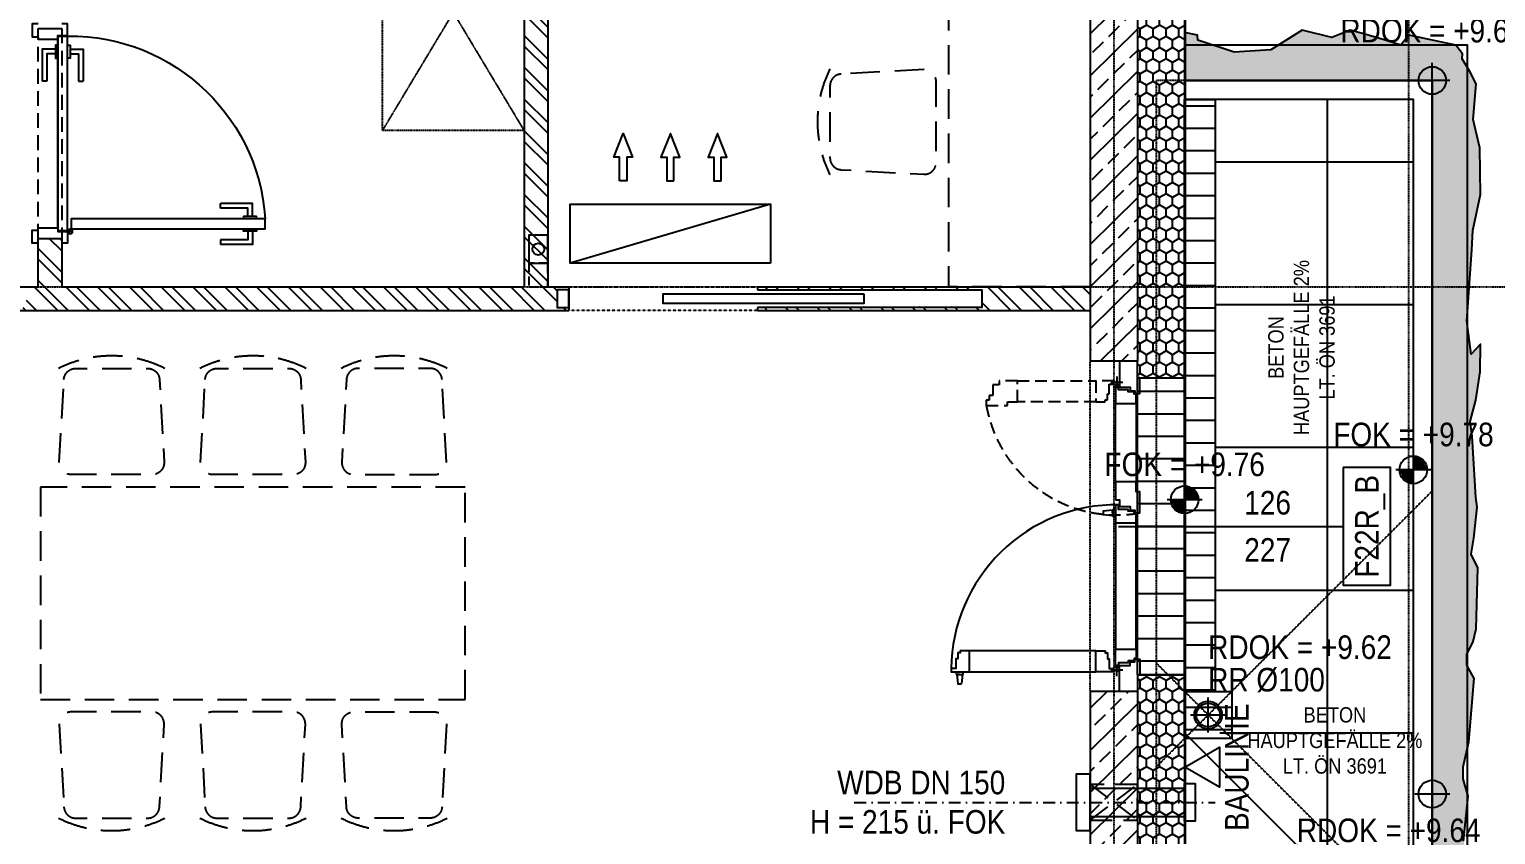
# Model space of a CAD drawing. Header units: millimetres. Extents: x -1798295 to -1733564, y -52013 to 52701.
# Drawn here: x -1743341 to -1737124, y -2149 to 1265 of the extents above; entities that cross this region are included whole.
import ezdxf
from ezdxf.enums import TextEntityAlignment as Align

# ---------------------------------------------------------------- set-up
doc = ezdxf.new("R2010")
doc.units = ezdxf.units.MM
doc.linetypes.add('HIDDEN2', pattern=[0.1875, 0.125, -0.0625])
doc.linetypes.add('STRICHPUNKT', pattern=[1, 0.5, -0.25, 0, -0.25])
for name, color, linetype in [('00_HLP---------M0', 6, 'Continuous'), ('00_HLP-G00-L03-M0', 6, 'Continuous'), ('01-BFL-G00-L03-M0', 10, 'Continuous'), ('01-HID-G00-L03-ENTWÄSSERUNG', 8, 'HIDDEN2'), ('01-SYM-G00-L03-M0', 8, 'Continuous'), ('01-TXT---------M0', 1, 'Continuous'), ('02-ANS-G00-L03-Rigol', 8, 'Continuous'), ('02-AXO-G00-L03-M0', 8, 'STRICHPUNKT'), ('02-DIM-G00-L03-ACHSEN', 8, 'Continuous'), ('02-DIM-G00-L03-BEHÖRDE', 20, 'Continuous'), ('02-FIL-G00-L03-GRÜN', 72, 'Continuous'), ('02-FIL-G00-L03-LILA', 223, 'Continuous'), ('02-FIL-G00-L03-ORANGE', 40, 'Continuous'), ('02-FIL-G00-L03-PLATTENBELAG', 253, 'Continuous'), ('02-FIL-G00-L03-STB', 8, 'Continuous'), ('02-HID---------M0', 8, 'HIDDEN2'), ('02-HID-G00-L03-M0', 8, 'HIDDEN2'), ('02-TWA---------M0', 4, 'Continuous'), ('02-TWA-G00-L03-M0', 4, 'Continuous'), ('02-WDA---------M0', 8, 'Continuous'), ('02-WDA-G00-L03-M0', 8, 'Continuous'), ('02-ZWA---------M0', 2, 'Continuous'), ('02-ZWA-G00-L03-M0', 2, 'Continuous'), ('03-SYM-G00-L03-M0', 8, 'Continuous'), ('04-HLP---------M0', 8, 'HIDDEN2'), ('04-STO---------M0', 1, 'Continuous'), ('04-SYM---------EP', 8, 'Continuous'), ('04-SYM-G00-L03-EP', 8, 'Continuous'), ('04-TXT---------EP', 8, 'Continuous'), ('04-TXT-G00-L03-M0', 8, 'Continuous'), ('04-TXT-G00-L03-POS', 8, 'Continuous'), ('05-STO--------M0', 1, 'Continuous'), ('05-SYM---------M0', 8, 'Continuous'), ('05-SYM--------M0', 8, 'Continuous'), ('05-SYM-G00-L03-M0', 8, 'Continuous'), ('05-TXT---------PP', 8, 'Continuous'), ('07-SAN---------M0', 8, 'Continuous'), ('07-SAN-G00-L03-KLIMA', 8, 'Continuous'), ('07-SAN-G00-L03-M0', 8, 'Continuous'), ('07_MOB-G00-L03-M0', 6, 'HIDDEN2'), ('09-VER-G00-L03-GRUNDSTÜCKSGRENZE', 161, 'Continuous')]:
    doc.layers.add(name, color=color, linetype=linetype)
doc.styles.add('ARIAL', font='arial.ttf', dxfattribs={"width": 0.85})
doc.dimstyles.new('pp chromy&schneider', dxfattribs={"dimscale": 0.005, "dimtxt": 25, "dimasz": 10, "dimexe": 0, "dimexo": 0, "dimgap": 5, "dimtad": 1, "dimdec": 1, "dimlfac": 100, "dimrnd": 0.1, "dimzin": 9, "dimdsep": 46, "dimtxsty": 'ARIAL', "dimblk": 'c&s kote', "dimcen": 0, "dimse1": 1, "dimse2": 1, "dimclrd": 8, "dimclrt": 8, "dimadec": 0, "dimazin": 0, "dimtfac": 0.75, "dimtdec": 1, "dimtix": 1, "dimtmove": 2, "dimatfit": 0, "dimldrblk": 'NONE', "dimfxl": 1, "dimtolj": 1, "dimlwd": -1, "dimarcsym": 0})
pattern_1 = [(44.70755, (-1820439.01, -33596.34), (-89.34302, 90.25976), []), (44.70755, (-1820349.2, -33596.8), (-89.34302, 90.25976), [63.5, -31.75])]
pattern_2 = [(90, (-1708605.964, -10861.872), (-27.4963, 47.625), [31.75, -63.5]), (210, (-1708605.964, -10861.872), (-27.49631, -47.624995), [31.75, -63.5]), (150, (-1708605.964, -10861.872), (-54.99261, 5e-06), [-63.5, 31.75])]
pattern_3 = [(135, (-1823605.96, -55861.87), (-67.35192, -67.35192), []), (135, (-1823605.96, -55816.97), (-67.35192, -67.35192), [])]

# ---------------------------------------------------------------- blocks, each defined once
blk = doc.blocks.new('FENSTER_140')
at = {"layer": '02-WDA---------M0'}
for points in [[(0.07, -0.2), (0.07, -0.4)], [(1.33, -0.2), (1.33, -0.4)]]:
    blk.add_lwpolyline(points, dxfattribs=at)
at = {"layer": '04-HLP---------M0', "linetype": 'Continuous'}
for p, q in [((0.0317, 0.5598), (0.0317, 0.5482)), ((0.0717, 0.566), (0.0335, 0.5617)), ((0.0717, 0.554), (0.0717, 0.566)), ((0.0717, 0.566), (0.0717, 0.542)), ((0.0837, 0.568), (0.0737, 0.568)), ((0.0317, 0.554), (0.0317, 0.5496)), ((0.0717, 0.542), (0.0335, 0.5462)), ((0.0717, 0.554), (0.0717, 0.542)), ((0.0837, 0.54), (0.0737, 0.54)), ((0.7447, -0.095), (0.749, -0.0568)), ((0.7625, -0.055), (0.751, -0.055)), ((0.7567, -0.055), (0.7523, -0.055)), ((0.7687, -0.095), (0.7645, -0.0568)), ((0.7427, -0.107), (0.7427, -0.097)), ((0.7687, -0.095), (0.7447, -0.095)), ((0.7567, -0.095), (0.7447, -0.095)), ((0.7567, -0.095), (0.7687, -0.095)), ((0.7707, -0.107), (0.7707, -0.097))]:
    blk.add_line(p, q, dxfattribs=at)
for points in [[(0.0968, 0.5891), (0.0837, 0.5891), (0.0837, 0.5121), (0.172, 0.5121), (0.172, 0.5511), (0.1633, 0.5511), (0.1633, 0.5611), (0.1377, 0.5611), (0.1377, 0.5691), (0.0968, 0.5691)], [(0.0968, -0.1007), (0.0837, -0.1007), (0.0837, -0.0237), (0.172, -0.0237), (0.172, -0.0628), (0.1633, -0.0628), (0.1633, -0.0727), (0.1377, -0.0727), (0.1377, -0.0807), (0.0968, -0.0807)]]:
    blk.add_lwpolyline(points, close=True, dxfattribs=at)
for points in [[(0.0837, 0.5121), (0.0837, -0.0237)], [(0.172, -0.0237), (0.172, 0.5121)]]:
    blk.add_lwpolyline(points, dxfattribs=at)
at = {"layer": '04-HLP---------M0', "linetype": 'HIDDEN2', "ltscale": 0.4}
for points in [[(1.3163, 0.3855), (1.2993, 0.3855), (1.2993, 0.4135), (1.2543, 0.4135), (1.2543, 0.4285), (1.2343, 0.4285), (1.2343, 0.4404), (1.2128, 0.4404), (1.2128, 0.3506), (1.228, 0.3506), (1.228, 0.3085), (1.3163, 0.3085)], [(1.3032, -0.1007), (1.3163, -0.1007), (1.3163, -0.0237), (1.228, -0.0237), (1.228, -0.0628), (1.2367, -0.0628), (1.2367, -0.0727), (1.2623, -0.0727), (1.2623, -0.0807), (1.3032, -0.0807)]]:
    blk.add_lwpolyline(points, close=True, dxfattribs=at)
for points in [[(1.228, -0.0237), (1.228, 0.3085)], [(1.3163, 0.3085), (1.3163, -0.0237)]]:
    blk.add_lwpolyline(points, dxfattribs=at)
at = {"layer": '04-HLP---------M0'}
for points in [[(0.0647, -0.113), (0.1147, -0.113)], [(0.0897, -0.138), (0.0897, -0.088)], [(1.3353, -0.113), (1.2853, -0.113)], [(1.3103, -0.138), (1.3103, -0.088)]]:
    blk.add_lwpolyline(points, dxfattribs=at)
for centre in [(0.0897, -0.113), (1.3103, -0.113)]:
    blk.add_circle(centre, 0.00474, dxfattribs=at)
at = {"layer": '04-HLP---------M0', "linetype": 'Continuous'}
for centre, radius, start, end in [((0.0337, 0.5598), 0.002, 96.34019, 180), ((0.0737, 0.566), 0.002, 90, 180), ((0.0897, -0.113), 0.7021, 359.42303, 89.42359), ((0.0337, 0.5482), 0.002, 180, 263.65981), ((0.0737, 0.542), 0.002, 180, 270), ((0.751, -0.057), 0.002, 90, 173.65981), ((0.7625, -0.057), 0.002, 6.34019, 90), ((0.7447, -0.097), 0.002, 90, 180), ((0.7687, -0.097), 0.002, 0, 90)]:
    blk.add_arc(centre, radius, start, end, dxfattribs=at)
at = {"layer": '04-HLP---------M0', "linetype": 'HIDDEN2', "ltscale": 0.4}
blk.add_arc((1.3103, -0.113), 0.5619, 99.99388, 189.99388, dxfattribs=at)
at = {"layer": '04-STO---------M0'}
for points in [[(0, -0.124), (0.11, -0.124), (0.11, -0.169), (0.125, -0.169), (0.125, -0.189), (0.1369, -0.189), (0.1369, -0.2105), (0.07, -0.2105), (0.07, -0.2), (0, -0.2)], [(0.102, -0.1201), (0.102, -0.107), (0.179, -0.107), (0.179, -0.1953), (0.14, -0.1953), (0.14, -0.1865), (0.13, -0.1865), (0.13, -0.161), (0.122, -0.161), (0.122, -0.1201)], [(0.7918, -0.1201), (0.7918, -0.107), (0.7148, -0.107), (0.7148, -0.1953), (0.7538, -0.1953), (0.7538, -0.1865), (0.7638, -0.1865), (0.7638, -0.161), (0.7718, -0.161), (0.7718, -0.1201)], [(0.8118, -0.107), (0.8118, -0.124), (0.7838, -0.124), (0.7838, -0.169), (0.7688, -0.169), (0.7688, -0.189), (0.7569, -0.189), (0.7569, -0.2105), (0.8467, -0.2105), (0.8467, -0.1953), (0.8888, -0.1953), (0.8888, -0.107)], [(1.298, -0.1201), (1.298, -0.107), (1.221, -0.107), (1.221, -0.1953), (1.26, -0.1953), (1.26, -0.1865), (1.27, -0.1865), (1.27, -0.161), (1.278, -0.161), (1.278, -0.1201)], [(1.4, -0.124), (1.29, -0.124), (1.29, -0.169), (1.275, -0.169), (1.275, -0.189), (1.2631, -0.189), (1.2631, -0.2105), (1.33, -0.2105), (1.33, -0.2), (1.4, -0.2)]]:
    blk.add_lwpolyline(points, close=True, dxfattribs=at)
at = {"layer": '04-SYM---------EP'}
for points in [[(0.7148, -0.107), (0.179, -0.107)], [(0.8888, -0.107), (1.221, -0.107)], [(0.179, -0.1953), (0.7148, -0.1953)], [(1.221, -0.1953), (0.8888, -0.1953)]]:
    blk.add_lwpolyline(points, dxfattribs=at)
blk = doc.blocks.new('04-TXT')
blk.add_line((0, 0), (0.9529, 0))
at = {"layer": '04-TXT---------EP', "color": 8, "style": 'ARIAL', "width": 0.85}
blk.add_attdef('WIDTH', text='', height=0.1, dxfattribs=at).set_placement((0.6322, 0.05), align=Align.CENTER)
blk.add_attdef('HEIGHT', text='', height=0.1, dxfattribs=at).set_placement((0.6322, -0.05), align=Align.TOP_CENTER)
blk = doc.blocks.new('01-HK3')
blk.add_lwpolyline([(0, 0), (0.0423, 0.0732), (-0.0423, 0.0732)], close=True)
at = {"color": 0, "style": 'ARIAL', "width": 0.85}
blk.add_attdef('HEIGHT', text='', height=0.05, dxfattribs=at).set_placement((0, 0.35), align=Align.TOP_CENTER)
blk = doc.blocks.new('c&s kote')
at = {"color": 8}
for p, q in [((0, -2), (0, 2)), ((0, 2), (0, -2)), ((-2, 0), (2, 0)), ((2, 0), (-2, 0))]:
    blk.add_line(p, q, dxfattribs=at)
blk.add_circle((0, 0), 0.5, dxfattribs=at)
blk = doc.blocks.new('*D277')
at = {"layer": '02-DIM-G00-L03-ACHSEN', "color": 8, "transparency": 16777216}
blk.add_arc((-1737493.3, 3998.1), 378.3, 0.00757, 89.99243, dxfattribs=at)
at = {"layer": 'Defpoints', "color": 0, "transparency": 16777216}
for p in [(-1737493.3, 6461.8), (-1737165.8, 4187.3), (-1768782.6, 3998.1), (-1735093.3, 3998.1), (-1737493.3, -28465.6)]:
    blk.add_point(p, dxfattribs=at)
at = {"layer": '02-DIM-G00-L03-ACHSEN', "color": 8, "transparency": 16777216, "xscale": 0.05, "yscale": 0.05, "zscale": 0.05}
for p, rotation in [((-1737493.3, 4376.4), 179.9962138351538), ((-1737115.1, 3998.1), 270.0037875515814)]:
    blk.add_blockref('c&s kote', p, dxfattribs=dict(at, rotation=rotation))
at = {"layer": '02-DIM-G00-L03-ACHSEN', "color": 8, "transparency": 16777216, "insert": (-1737225.8, 4265.7), "char_height": 0.125, "attachment_point": 5, "rotation": 315, "style": 'ARIAL'}
blk.add_mtext('\\A1;90.00°', dxfattribs=at)
blk = doc.blocks.new('_None')
blk = doc.blocks.new('*D278')
at = {"layer": '02-DIM-G00-L03-ACHSEN', "color": 8, "transparency": 16777216}
blk.add_arc((-1765663.3, -25395.2), 946.5, 179.31551, 269.99697, dxfattribs=at)
at = {"layer": 'Defpoints', "color": 0, "transparency": 16777216}
for p in [(-1765663.3, 6461.8), (-1768706, -25358.7), (-1735093.3, -25762.1), (-1766486.8, -25861.9), (-1765663.3, -28465.6)]:
    blk.add_point(p, dxfattribs=at)
at = {"layer": '02-DIM-G00-L03-ACHSEN', "color": 8, "transparency": 16777216, "xscale": 0.05, "yscale": 0.05, "zscale": 0.05}
for p, rotation in [((-1766609.8, -25383.9), 89.31399766154718), ((-1765663.3, -26341.7), 359.998487369845)]:
    blk.add_blockref('c&s kote', p, dxfattribs=dict(at, rotation=rotation))
at = {"layer": '02-DIM-G00-L03-ACHSEN', "color": 8, "transparency": 16777216, "insert": (-1766336.6, -26060.4), "char_height": 0.125, "attachment_point": 5, "rotation": 314.65624, "style": 'ARIAL'}
blk.add_mtext('\\A1;90.69°', dxfattribs=at)
blk = doc.blocks.new('*D279')
at = {"layer": '02-DIM-G00-L03-ACHSEN', "color": 8, "transparency": 16777216}
blk.add_arc((-1737493.3, -25733.3), 916.3, 270.00313, 359.30936, dxfattribs=at)
at = {"layer": 'Defpoints', "color": 0, "transparency": 16777216}
for p in [(-1737493.3, 6461.8), (-1768706, -25358.7), (-1735093.3, -25762.1), (-1737038.4, -26528.6), (-1737493.3, -28465.6)]:
    blk.add_point(p, dxfattribs=at)
at = {"layer": '02-DIM-G00-L03-ACHSEN', "color": 8, "transparency": 16777216, "xscale": 0.05, "yscale": 0.05, "zscale": 0.05}
for p, rotation in [((-1736577.1, -25744.2), 89.31092105198894), ((-1737493.3, -26649.5), 180.0015639796901)]:
    blk.add_blockref('c&s kote', p, dxfattribs=dict(at, rotation=rotation))
at = {"layer": '02-DIM-G00-L03-ACHSEN', "color": 8, "transparency": 16777216, "insert": (-1736849.4, -26385), "char_height": 0.125, "attachment_point": 5, "rotation": 44.65624, "style": 'ARIAL'}
blk.add_mtext('\\A1;89.31°', dxfattribs=at)
blk = doc.blocks.new('türachse&qualität')
at = {"layer": '05-SYM---------M0'}
blk.add_line((-0.4, 0), (-0.4, 0), dxfattribs=at)
at = {"layer": '05-TXT---------PP'}
blk.add_lwpolyline([(-0.5, -0.25), (-0.5, 0.25), (-0.7, 0.25), (-0.7, -0.25)], close=True, dxfattribs=at)
at = {"layer": '05-TXT---------PP', "color": 8, "style": 'ARIAL', "text_generation_flag": 6, "width": 0.85}
blk.add_attdef('POS.NR.', text='', height=0.1, rotation=270, dxfattribs=at).set_placement((-0.6529, -0.0112), align=Align.TOP_CENTER)
blk = doc.blocks.new('01-HK2')
for p, q in [((0, -0.098), (0, 0.098)), ((0.098, 0), (-0.098, 0))]:
    blk.add_line(p, q)
blk.add_circle((0, 0), 0.0773)
at = {"layer": '01-TXT---------M0', "color": 8, "style": 'ARIAL', "width": 0.85}
blk.add_attdef('HEIGHT', text='', height=0.1, rotation=360, dxfattribs=at).set_placement((0, 0.132), align=Align.BOTTOM_CENTER)
blk = doc.blocks.new('01-HK1')
for p, q in [((-0.0005, -0.0742), (-0.0005, 0.0742)), ((0.0737, 0), (-0.0747, 0))]:
    blk.add_line(p, q)
blk.add_circle((-0.0005, 0), 0.0586)
for points in [[(-0.0005, 0.0586), (0.0409, 0.0414), (-0.0005, 0)], [(-0.0005, 0), (0.0581, 0), (0.0409, 0.0414)], [(-0.0591, 0), (-0.0419, -0.0414), (-0.0005, 0)], [(-0.0419, -0.0414), (-0.0005, -0.0586), (-0.0005, 0)]]:
    blk.add_solid(points)
at = {"layer": '01-TXT---------M0', "color": 8, "style": 'ARIAL', "width": 0.85}
blk.add_attdef('HEIGHT', text='', height=0.1, dxfattribs=at).set_placement((0, 0.2), align=Align.TOP_CENTER)
blk = doc.blocks.new('03-rar')
blk.add_circle((0, 0), 0.05)
at = {"layer": '01-TXT---------M0', "color": 8, "style": 'ARIAL', "width": 0.85}
blk.add_attdef('RR', text='', height=0.1, dxfattribs=at).set_placement((0, 0.1), align=Align.CENTER)
blk = doc.blocks.new('möbel_schreibtisch')
at = {"flags": 128}
blk.add_lwpolyline([(0, -0.1), (-0.6, -0.1), (-0.6, 1.3), (0, 1.3)], close=True, dxfattribs=at)
blk.add_lwpolyline([(-1.056, 0.8021, 0.39805), (-1.1032, 0.7521), (-1.1032, 0.4467, 0.39805), (-1.056, 0.3968), (-0.706, 0.3774, 0.430564), (-0.6532, 0.4273), (-0.6532, 0.7716, 0.430564), (-0.706, 0.8215)], format="xyb", close=True, dxfattribs=at)
blk.add_arc((-0.6532, 0.5994), 0.5031, 153.43495, 206.56505)
blk = doc.blocks.new('möbel_tisch_gross')
blk.add_lwpolyline([(-0.45, 0.9), (-0.45, -0.9), (0.45, -0.9), (0.45, 0.9)], close=True)
at = {"flags": 128}
for points in [[(-0.906, 0.8009, 0.39805), (-0.9532, 0.751), (-0.9532, 0.4456, 0.39805), (-0.906, 0.3957), (-0.556, 0.3762, 0.430564), (-0.5032, 0.4262), (-0.5032, 0.7704, 0.430564), (-0.556, 0.8204)], [(0.906, 0.8009, -0.39805), (0.9532, 0.751), (0.9532, 0.4456, -0.39805), (0.906, 0.3957), (0.556, 0.3762, -0.430564), (0.5032, 0.4262), (0.5032, 0.7704, -0.430564), (0.556, 0.8204)], [(-0.906, 0.2021, 0.39805), (-0.9532, 0.1521), (-0.9532, -0.1533, 0.39805), (-0.906, -0.2032), (-0.556, -0.2226, 0.430564), (-0.5032, -0.1727), (-0.5032, 0.1716, 0.430564), (-0.556, 0.2215)], [(0.906, 0.2021, -0.39805), (0.9532, 0.1521), (0.9532, -0.1533, -0.39805), (0.906, -0.2032), (0.556, -0.2226, -0.430564), (0.5032, -0.1727), (0.5032, 0.1716, -0.430564), (0.556, 0.2215)], [(-0.906, -0.8021, -0.39805), (-0.9532, -0.7521), (-0.9532, -0.4467, -0.39805), (-0.906, -0.3968), (-0.556, -0.3774, -0.430564), (-0.5032, -0.4273), (-0.5032, -0.7716, -0.430564), (-0.556, -0.8215)], [(0.906, -0.8021, 0.39805), (0.9532, -0.7521), (0.9532, -0.4467, 0.39805), (0.906, -0.3968), (0.556, -0.3774, 0.430564), (0.5032, -0.4273), (0.5032, -0.7716, 0.430564), (0.556, -0.8215)]]:
    blk.add_lwpolyline(points, format="xyb", close=True, dxfattribs=at)
for centre, start, end in [((-0.5032, 0.5983), 153.43495, 206.56505), ((0.5032, 0.5983), 333.43495, 26.56505), ((-0.5032, -0.0006), 153.43495, 206.56505), ((0.5032, -0.0006), 333.43495, 26.56505), ((-0.5032, -0.5994), 153.43495, 206.56505), ((0.5032, -0.5994), 333.43495, 26.56505)]:
    blk.add_arc(centre, 0.5031, start, end)
blk = doc.blocks.new('SCHIEBETÜR-80')
at = {"layer": '02-ZWA---------M0'}
for points in [[(-0.4, 0.0375), (-1.35, 0.0375), (-1.35, -0.0375), (-0.4, -0.0375)], [(-0.4, 0.05), (-0.4, 0.0375)], [(0.4, 0.05), (0.4, -0.05)], [(-0.4, -0.0375), (-0.4, -0.05)]]:
    blk.add_lwpolyline(points, dxfattribs=at)
blk.add_lwpolyline([(0.4, 0.0375), (0.45, 0.0375), (0.45, -0.0375), (0.4, -0.0375)], close=True, dxfattribs=at)
at = {"layer": '05-SYM---------M0'}
blk.add_lwpolyline([(-0.85, 0.021), (-0.85, -0.021), (0, -0.021), (0, 0.021)], close=True, dxfattribs=at)
blk = doc.blocks.new('TÜR-80_10er-WAND')
at = {"layer": '00_HLP---------M0'}
for points in [[(-0.3575, 0.027), (-0.3575, 0.083), (-0.2225, 0.083)], [(-0.3375, 0.027), (-0.3375, 0.063), (-0.2225, 0.063)], [(-0.2225, 0.063), (-0.2225, 0.083)], [(0.4, 0.017), (-0.4, 0.017)], [(-0.375, 0.017), (-0.375, 0.027), (-0.32, 0.027), (-0.32, 0.017)], [(-0.375, -0.025), (-0.375, -0.035), (-0.32, -0.035), (-0.32, -0.025)], [(-0.3575, -0.035), (-0.3575, -0.091), (-0.2225, -0.091)], [(-0.3375, -0.035), (-0.3375, -0.071), (-0.2225, -0.071)], [(-0.2225, -0.071), (-0.2225, -0.091)]]:
    blk.add_lwpolyline(points, dxfattribs=at)
blk.add_lwpolyline([(0.4115, -0.025), (-0.4115, -0.025), (-0.4115, -0.025), (-0.4115, 0.017), (0.4115, 0.017)], close=True, dxfattribs=at)
at = {"layer": '02-HID---------M0', "ltscale": 0.5}
for points in [[(0.445, 0.1), (-0.445, 0.1)], [(-0.445, 0), (0.445, 0)]]:
    blk.add_lwpolyline(points, dxfattribs=at)
at = {"layer": '02-ZWA---------M0'}
for points in [[(-0.445, 0.1), (-0.445, 0)], [(0.445, 0.1), (0.445, 0)]]:
    blk.add_lwpolyline(points, dxfattribs=at)
at = {"layer": '05-STO--------M0'}
for points in [[(-0.465, 0.1), (-0.465, 0.125), (-0.41, 0.125), (-0.41, 0.1), (-0.4, 0.1), (-0.4, 0.017), (-0.415, 0.017), (-0.415, -0.025), (-0.465, -0.025), (-0.465, 0)], [(0.465, 0.1), (0.465, 0.125), (0.41, 0.125), (0.41, 0.1), (0.4, 0.1), (0.4, 0.017), (0.415, 0.017), (0.415, -0.025), (0.465, -0.025), (0.465, 0)]]:
    blk.add_lwpolyline(points, dxfattribs=at)
at = {"layer": '05-SYM---------M0'}
for points in [[(0.352, -0.8085), (0.296, -0.8085), (0.296, -0.6735)], [(0.316, -0.6735), (0.296, -0.6735)], [(0.352, -0.7885), (0.316, -0.7885), (0.316, -0.6735)], [(0.414, -0.8085), (0.47, -0.8085), (0.47, -0.6735)], [(0.414, -0.7885), (0.45, -0.7885), (0.45, -0.6735)], [(0.45, -0.6735), (0.47, -0.6735)], [(0.362, -0.826), (0.352, -0.826), (0.352, -0.771), (0.362, -0.771)], [(0.404, -0.826), (0.414, -0.826), (0.414, -0.771), (0.404, -0.771)]]:
    blk.add_lwpolyline(points, dxfattribs=at)
at = {"layer": '05-SYM--------M0'}
blk.add_lwpolyline([(0.404, -0.0395), (0.404, -0.8625), (0.404, -0.8625), (0.362, -0.8625), (0.362, -0.0395)], close=True, dxfattribs=at)
for points in [[(0.41, -0.036), (0.42, -0.036)], [(0.415, -0.031), (0.415, -0.041)]]:
    blk.add_lwpolyline(points, dxfattribs=at)
blk.add_circle((0.415, -0.036), 0.01, dxfattribs=at)
blk.add_arc((0.415, -0.036), 0.8282, 176.33088, 266.33088, dxfattribs=at)
blk = doc.blocks.new('WANDLÜFER')
at = {"layer": '02-TWA---------M0', "linetype": 'HIDDEN2', "ltscale": 0.75}
for points in [[(0.075, 0), (0.075, -0.2), (-0.075, -0.2), (-0.075, 0), (0.075, 0)], [(-0.075, 0), (0.075, -0.2)], [(0.075, 0), (-0.075, -0.2)]]:
    blk.add_lwpolyline(points, dxfattribs=at)
at = {"layer": '07-SAN---------M0', "linetype": 'STRICHPUNKT', "ltscale": 0.1}
blk.add_lwpolyline([(0, 1), (0, -0.53)], dxfattribs=at)
at = {"layer": '07-SAN---------M0'}
for points in [[(0, 0), (-0.12, 0), (-0.12, 0.06), (0.12, 0.06), (0.12, 0)], [(0.08, -0.4), (-0.08, -0.4), (-0.08, -0.445), (0.08, -0.445)]]:
    blk.add_lwpolyline(points, close=True, dxfattribs=at)
for points in [[(-0.06, 0), (-0.06, -0.4)], [(0.06, 0), (0.06, -0.4)]]:
    blk.add_lwpolyline(points, dxfattribs=at)
blk = doc.blocks.new('KLIMAGERÄT')
for points in [[(-0.425, 0), (0.425, 0), (0.425, -0.25), (-0.425, -0.25), (-0.425, 0)], [(-0.215, -0.35), (-0.215, -0.45), (-0.24, -0.45), (-0.2, -0.55), (-0.2, -0.55), (-0.16, -0.45), (-0.185, -0.45), (-0.185, -0.35), (-0.215, -0.35)], [(-0.015, -0.35), (-0.015, -0.45), (-0.04, -0.45), (0, -0.55), (0, -0.55), (0.04, -0.45), (0.015, -0.45), (0.015, -0.35), (-0.015, -0.35)], [(0.215, -0.35), (0.215, -0.45), (0.24, -0.45), (0.2, -0.55), (0.2, -0.55), (0.16, -0.45), (0.185, -0.45), (0.185, -0.35), (0.215, -0.35)]]:
    blk.add_lwpolyline(points, close=True)
blk.add_lwpolyline([(-0.425, -0.25), (0.425, 0)])
blk = doc.blocks.new('07_Klimasifon')
at = {"layer": '00_HLP---------M0', "linetype": 'HIDDEN2', "ltscale": 0.3}
blk.add_lwpolyline([(0, -0.1), (0.08, -0.1), (0.08, 0), (0, 0)], close=True, dxfattribs=at)
at = {"layer": '07-SAN---------M0'}
blk.add_lwpolyline([(0, -0.22), (0.08, -0.22), (0.08, -0.1), (0, -0.1)], close=True, dxfattribs=at)
blk.add_circle((0.04, -0.16), 0.025, dxfattribs=at)

msp = doc.modelspace()

# ---------------------------------------------------------------- hatches: boundary and pattern name
at = {"layer": '02-ANS-G00-L03-Rigol', "true_color": 0x636466}
h = msp.add_hatch(dxfattribs=at)
h.set_pattern_fill('ANSI31', color=251, scale=30, angle=422.04654197, style=0)
h.set_pattern_definition([(7e-07, (-1821805.96, 34088.13), (1e-06, -95.25), [])])
h.paths.add_polyline_path([(-1738443.3325, 968.1275), (-1738313.3325, 968.1275), (-1738313.3325, -1541.8721), (-1738443.3382, -1541.8721)])
h = msp.add_hatch(dxfattribs=at)
h.set_pattern_fill('ANSI31', color=251, scale=30, angle=422.33899264, style=0)
h.set_pattern_definition([(180, (-1668551.8, 28305.75), (1e-06, -95.25), [])])
h.paths.add_polyline_path([(-1738443.3325, -1471.8721), (-1738643.3325, -1471.8721), (-1738643.3325, -211.8721), (-1738443.3325, -211.8721)])
h = msp.add_hatch(dxfattribs=at)
h.set_pattern_fill('ANSI31', color=251, scale=30, angle=422.07338008, style=0)
h.set_pattern_definition([(0.02684, (-1821794.04, -52701.4), (-0.04462, 95.24999), [])])
h.paths.add_polyline_path([(-1738443.3382, -1541.8721), (-1738443.3382, -1741.8721), (-1738243.3382, -1741.8721), (-1738243.3382, -1541.8721)])
at = {"layer": '02-FIL-G00-L03-GRÜN', "true_color": 0x636466}
h = msp.add_hatch(dxfattribs=at)
h.set_pattern_fill('AR-CONC', color=251, angle=107.04654197, style=0)
h.set_pattern_definition([(310, (-1708605.96, 34288.13), (182.18467, 15.9391), [19.05, -209.55]), (5, (-1708605.96, 34288.13), (-35.2428, -191.05664), [15.24, -167.64]), (259.549, (-1708590.78, 34289.46), (146.9425, -175.1167), [16.19, -178.09]), (313.8158, (-1708605.96, 34237.33), (271.079, 42.0423), [28.575, -314.325]), (263.3644, (-1708583.37, 34240.83), (237.4042, -247.4256), [24.285, -267.135]), (8.816, (-1708605.96, 34237.33), (237.4046, -247.4251), [22.86, -251.46]), (339, (-1708580.56, 34250.03), (151.6149, 102.2655), [19.05, -209.55]), (34, (-1708580.56, 34250.03), (61.802, -184.188), [15.24, -167.64]), (288.5486, (-1708567.93, 34258.55), (213.4165, -81.92286), [16.19, -178.09]), (322.5, (-1708605.964, 34288.13), (3.0886, -84.55504), [0, -165.608, 0, -170.18, 0, -168.275]), (352.5, (-1708605.96, 34288.13), (66.81966, -100.18057), [0, -97.028, 0, -161.798, 0, -64.135]), (32.5, (-1708662.606, 34288.13), (135.590595, 5.72875), [0, -63.5, 0, -198.12, 0, -262.89]), (42.5, (-1708688.01, 34288.13), (148.12918, -25.4265), [0, -82.55, 0, -131.572, 0, -186.69])])
h.paths.add_polyline_path([(-1737393.3324, -4921.8721), (-1737335.0696, -4921.8721), (-1737191.4508, -4838.98), (-1737236.5417, -4776.7515), (-1737240.8368, -4735.981), (-1737221.5114, -4678.044), (-1737215.0696, -4622.2525), (-1737255.8671, -4575.0446), (-1737247.2778, -4540.7114), (-1737206.4811, -4502.087), (-1737204.3336, -4433.4209), (-1737223.659, -4386.2127), (-1737223.659, -4182.3601), (-1737225.8057, -4124.4232), (-1737212.9229, -4019.278), (-1737223.659, -3946.3204), (-1737253.7196, -3907.6956), (-1737258.0147, -3866.9251), (-1737236.5417, -3800.4048), (-1737219.3647, -3712.4264), (-1737163.537, -3579.3857), (-1737245.1387, -3434.8615), (-1737221.5199, -3374.7784), (-1737240.8445, -3269.6337), (-1737234.4027, -3198.8218), (-1737223.6666, -3145.1763), (-1737169.9864, -3031.4478), (-1737247.2863, -2924.157), (-1737245.1387, -2885.5325), (-1737260.1665, -2873.4707), (-1737258.0189, -2787.6378), (-1737210.7805, -2701.8053), (-1737202.192, -2654.5974), (-1737217.2223, -2573.0564), (-1737232.2526, -2517.2652), (-1737232.2526, -2489.3696), (-1737232.2526, -2465.7655), (-1737238.6944, -2418.5574), (-1737262.314, -2343.454), (-1737249.4304, -2294.1001), (-1737247.2829, -2246.8922), (-1737260.1665, -2176.0804), (-1737240.8419, -1985.1024), (-1737262.314, -1912.1447), (-1737262.314, -1860.645), (-1737238.6944, -1755.5002), (-1737215.0731, -1486.3131), (-1737247.282, -1430.5219), (-1737247.282, -1385.4598), (-1737219.3682, -1329.6683), (-1737206.4846, -1276.0229), (-1737200.0649, -1017.9604), (-1737227.9787, -960.0234), (-1737217.2427, -891.3573), (-1737202.2124, -760.4623), (-1737208.6542, -717.546), (-1737223.7066, -459.5217), (-1737232.2951, -397.2929), (-1737208.6754, -307.1688), (-1737190.817, -187.003), (-1737189.3509, -68.983), (-1737228.0008, -111.8993), (-1737247.3254, 27.5787), (-1737225.8881, 330.7081), (-1737221.593, 412.2492), (-1737189.3849, 564.6021), (-1737191.5324, 762.0171), (-1737219.4463, 882.1829), (-1737206.8243, 1034.0179), (-1737233.5336, 1086.8494), (-1737266.3684, 1139.6964), (-1737265.4785, 1161.0429), (-1737293.7592, 1197.6983), (-1737491.8984, 1240.3687), (-1737526.2541, 1197.4521), (-1737597.1122, 1221.0561), (-1737678.7071, 1244.6602), (-1737740.9767, 1261.8267), (-1737818.2765, 1229.6395), (-1737944.9623, 1261.8267), (-1738078.0899, 1178.5414), (-1738232.6896, 1167.8125), (-1738387.2901, 1218.9104), (-1738389.0678, 1240.3687), (-1738443.3368, 1251.0975), (-1738443.3368, 1048.1275), (-1737393.3325, 1048.1275)])
at = {"layer": '02-FIL-G00-L03-LILA', "true_color": 0x636466}
h = msp.add_hatch(dxfattribs=at)
h.set_pattern_fill('HONEY', color=251, scale=10, angle=107.04654197, style=0)
h.set_pattern_definition(pattern_2)
h.paths.add_polyline_path([(-1738643.3325, 1698.1279), (-1738643.3325, 1628.1279), (-1738643.3325, -141.8721), (-1738643.3325, -211.8721), (-1738443.3383, -211.8721), (-1738443.3384, 1698.1279)])
h = msp.add_hatch(dxfattribs=at)
h.set_pattern_fill('HONEY', color=251, scale=10, angle=107.04654197, style=0)
h.set_pattern_definition(pattern_2)
h.paths.add_polyline_path([(-1738643.3325, -1471.8721), (-1738643.3325, -1541.8721), (-1738643.3325, -2681.8721), (-1740443.3325, -2681.8721), (-1740443.3324, -2811.8721), (-1740443.3324, -2881.8721), (-1740243.3324, -2881.8721), (-1740113.3324, -2881.8721), (-1738443.3324, -2881.8721), (-1738443.3325, -1471.8721)])
at = {"layer": '02-FIL-G00-L03-ORANGE', "true_color": 0x636466}
h = msp.add_hatch(dxfattribs=at)
h.set_pattern_fill('ANSI32', color=251, scale=10, angle=197.04654197, style=0)
h.set_pattern_definition(pattern_3)
h.paths.add_polyline_path([(-1741143.3325, 3898.1279), (-1741243.3325, 3898.1279), (-1741243.3325, 173.1279), (-1743203.3325, 173.1279), (-1743203.3325, 378.1279), (-1743303.3325, 378.1279), (-1743303.3325, 173.1279), (-1743403.3325, 173.1279), (-1743403.3325, 160.6279), (-1743353.3325, 160.6279), (-1743353.3325, 85.6279), (-1743403.3325, 85.6279), (-1743403.3325, 73.1279), (-1741053.3325, 73.1279), (-1741053.3325, 85.6279), (-1741103.3325, 85.6279), (-1741103.3325, 160.6279), (-1741053.3325, 160.6279), (-1741053.3325, 173.1279), (-1741143.3325, 173.1279)])
h = msp.add_hatch(dxfattribs=at)
h.set_pattern_fill('ANSI32', color=251, scale=10, angle=197.04654197, style=0)
h.set_pattern_definition(pattern_3)
h.paths.add_polyline_path([(-1738843.3325, 73.1279), (-1738843.3325, 173.1279), (-1740193.3325, 173.1279), (-1740253.3325, 173.1279), (-1740253.3325, 160.6279), (-1739303.3325, 160.6279), (-1739303.3325, 85.6279), (-1740253.3325, 85.6279), (-1740253.3325, 73.1279), (-1740193.3325, 73.1279)])
at = {"layer": '02-FIL-G00-L03-STB', "true_color": 0x636466}
h = msp.add_hatch(dxfattribs=at)
h.set_pattern_fill('ANSI33', color=251, scale=20, angle=107.04654197, style=0)
h.set_pattern_definition(pattern_1)
h.paths.add_polyline_path([(-1738643.3325, 1628.1279), (-1738723.3325, 1628.1279), (-1738843.3325, 1628.1279), (-1738843.3325, -141.8721), (-1738643.3325, -141.8721)])
h = msp.add_hatch(dxfattribs=at)
h.set_pattern_fill('ANSI33', color=251, scale=20, angle=107.04654197, style=0)
h.set_pattern_definition(pattern_1)
h.paths.add_polyline_path([(-1738643.3325, -1541.8721), (-1738723.3325, -1541.8721), (-1738843.3325, -1541.8721), (-1738843.3325, -2481.8721), (-1740643.3325, -2481.8721), (-1740643.3324, -2821.8721), (-1740443.3324, -2821.8721), (-1740443.3325, -2681.8721), (-1738643.3325, -2681.8721)])

# ---------------------------------------------------------------- linework, layer by layer
at = {"layer": '00_HLP-G00-L03-M0', "color": 251, "true_color": 0x636466}
msp.add_lwpolyline([(-1737260.1665, -2176.0804), (-1737240.8419, -1985.1024), (-1737262.314, -1912.1447), (-1737262.314, -1860.645), (-1737238.6944, -1755.5002), (-1737215.0731, -1486.3131), (-1737247.282, -1430.5219), (-1737247.282, -1385.4598), (-1737219.3682, -1329.6683), (-1737206.4846, -1276.0229), (-1737200.0649, -1017.9604), (-1737227.9787, -960.0234), (-1737217.2427, -891.3573), (-1737202.2124, -760.4623), (-1737208.6542, -717.546), (-1737223.7066, -459.5217), (-1737232.2951, -397.2929), (-1737208.6754, -307.1688), (-1737190.817, -187.003), (-1737189.3509, -68.983), (-1737228.0008, -111.8993), (-1737247.3254, 27.5787), (-1737225.8881, 330.7081), (-1737221.593, 412.2492), (-1737189.3849, 564.6021), (-1737191.5324, 762.0171), (-1737219.4463, 882.1829), (-1737206.8243, 1034.0179), (-1737233.5336, 1086.8494), (-1737266.3684, 1139.6964), (-1737265.4785, 1161.0429), (-1737293.7592, 1197.6983), (-1737491.8984, 1240.3687), (-1737526.2541, 1197.4521), (-1737597.1122, 1221.0561), (-1737678.7071, 1244.6602), (-1737740.9767, 1261.8267), (-1737818.2765, 1229.6395), (-1737944.9623, 1261.8267), (-1738078.0899, 1178.5414), (-1738232.6896, 1167.8125), (-1738387.2901, 1218.9104), (-1738389.0678, 1240.3687), (-1738443.3368, 1251.0975), (-1738443.3368, 1048.1275), (-1737393.3325, 1048.1275), (-1737393.3324, -4921.8721)], dxfattribs=at)
at = {"layer": '01-BFL-G00-L03-M0', "color": 251, "linetype": 'HIDDEN2', "ltscale": 3, "true_color": 0x636466}
msp.add_lwpolyline([(-1738143.025, 37638.4474), (-1738253.0111, 22488.6272), (-1738439.9867, 4498.6082), (-1738443.3362, -26015.1962), (-1738435.9247, -32080.2872)], dxfattribs=at)
at = {"layer": '01-HID-G00-L03-ENTWÄSSERUNG', "color": 251, "true_color": 0x636466}
for points in [[(-1737730.964, 116.0838, 0, 0, 0), (-1737730.964, -133.9162, 50, 0, 0), (-1737730.964, -283.9162, 0, 0, 0)], [(-1737605.964, -1939.8034, 0, 0, 0), (-1737855.964, -1939.8034, 50, 0, 0), (-1738005.964, -1939.8034, 0, 0, 0)]]:
    msp.add_lwpolyline(points, format="xyseb", dxfattribs=at)
for points in [[(-1738563.337, -1421.8676), (-1738343.3325, -1641.8721), (-1737393.3325, -691.8721)], [(-1738563.337, -1861.8766), (-1738343.3325, -1641.8721), (-1737393.3325, -2591.8721)]]:
    msp.add_lwpolyline(points, dxfattribs=at)
at = {"layer": '02-ANS-G00-L03-Rigol', "color": 251, "true_color": 0x636466}
for points in [[(-1738443.3325, 968.1275), (-1738313.3325, 968.1275), (-1738313.3325, -1541.8721), (-1738443.3382, -1541.8721)], [(-1738443.3325, -1471.8721), (-1738643.3325, -1471.8721), (-1738643.3325, -211.8721), (-1738443.3325, -211.8721)], [(-1738443.3382, -1541.8721), (-1738243.3382, -1541.8721), (-1738243.3382, -1741.8721), (-1738443.3382, -1741.8721)]]:
    msp.add_lwpolyline(points, close=True, dxfattribs=at)
at = {"layer": '02-AXO-G00-L03-M0', "color": 251, "true_color": 0x636466}
for points in [[(-1738743.3341, 6461.8261), (-1738743.3337, -28465.6157)], [(-1737493.3326, 6461.8261), (-1737493.3321, -28465.6157)], [(-1768705.4733, 173.1276), (-1735092.8418, 173.128)]]:
    msp.add_lwpolyline(points, dxfattribs=at)
at = {"layer": '02-FIL-G00-L03-PLATTENBELAG', "color": 251, "true_color": 0x636466}
for points in [[(-1737838.3325, 968.1275), (-1737838.3324, -4921.8721)], [(-1738313.3325, 703.1279), (-1737473.3325, 703.1279)], [(-1738313.3325, 98.1279), (-1737473.3325, 98.1279)], [(-1738313.3325, -506.8721), (-1737473.3325, -506.8721)], [(-1738313.3325, -1111.8721), (-1737473.3325, -1111.8721)], [(-1738443.3312, -1716.8721), (-1737473.3325, -2686.8708)], [(-1738293.3369, -1716.8721), (-1737473.3325, -1716.8721)]]:
    msp.add_lwpolyline(points, dxfattribs=at)
at = {"layer": '02-HID-G00-L03-M0', "color": 251, "true_color": 0x636466}
for points in [[(-1738443.3384, 1048.1275), (-1738563.337, 1048.1275), (-1738563.337, -2761.8721), (-1740363.3324, -2761.8721), (-1740363.3324, -2761.8721), (-1740363.3324, -5041.8721), (-1740363.3324, -5041.8721), (-1737393.3324, -5041.8721), (-1737393.3324, -4921.8721)], [(-1738843.3325, -1541.8721), (-1738843.3325, -141.8721)]]:
    msp.add_lwpolyline(points, dxfattribs=at)
at = {"layer": '02-HID-G00-L03-M0', "color": 251, "ltscale": 0.5, "true_color": 0x636466}
for points in [[(-1741053.3325, 173.1279), (-1740253.3325, 173.1279)], [(-1740253.3325, 73.1279), (-1741053.3325, 73.1279)], [(-1738443.3325, -211.8721), (-1738443.3325, -1471.8721)]]:
    msp.add_lwpolyline(points, dxfattribs=at)
at = {"layer": '02-TWA-G00-L03-M0', "color": 251, "true_color": 0x636466}
for points in [[(-1738843.3325, 1628.1279), (-1738843.3325, -141.8721)], [(-1738643.3325, 1628.1279), (-1738643.3325, -141.8721)], [(-1738643.3325, -141.8721), (-1738843.3325, -141.8721)], [(-1738643.3325, -1541.8721), (-1738843.3325, -1541.8721)], [(-1738843.3325, -1541.8721), (-1738843.3325, -2481.8721)], [(-1738643.3325, -1541.8721), (-1738643.3325, -2681.8721)]]:
    msp.add_lwpolyline(points, dxfattribs=at)
at = {"layer": '02-WDA-G00-L03-M0', "color": 251, "true_color": 0x636466}
for points in [[(-1738443.3325, 1698.1279), (-1738443.3325, -211.8721)], [(-1737243.3324, -4921.8721), (-1737243.3325, 1198.1275), (-1738442.947, 1198.1275)], [(-1737393.3324, -4921.8721), (-1737393.3325, 1048.1275), (-1738442.947, 1048.1275)], [(-1737473.3324, -4921.8721), (-1737473.3325, 968.1275), (-1738443.3325, 968.1275)], [(-1738443.3325, -1471.8721), (-1738443.3324, -2881.8721)]]:
    msp.add_lwpolyline(points, dxfattribs=at)
at = {"layer": '02-ZWA-G00-L03-M0', "color": 251, "true_color": 0x636466}
for points in [[(-1741243.3325, 3898.1279), (-1741243.3325, 173.1279)], [(-1741143.3325, 3898.1279), (-1741143.3325, 173.1279)], [(-1743303.3325, 173.1279), (-1743303.3325, 378.2009)], [(-1743303.3325, 378.2009), (-1743203.3325, 378.1279)], [(-1743203.3325, 378.1279), (-1743203.3325, 173.1279)], [(-1743403.3325, 173.1279), (-1743303.3325, 173.1279)], [(-1743203.3325, 173.1279), (-1741243.3325, 173.1279)], [(-1741143.3325, 173.1279), (-1741053.3325, 173.1279)], [(-1740253.3325, 173.1279), (-1738843.3325, 173.1279)], [(-1743403.3325, 73.1279), (-1741053.3325, 73.1279)], [(-1740253.3325, 73.1279), (-1738843.3325, 73.1279)]]:
    msp.add_lwpolyline(points, dxfattribs=at)
at = {"layer": '07_MOB-G00-L03-M0', "color": 251, "true_color": 0x636466}
msp.add_lwpolyline([(-1741843.3325, 835.6279), (-1741843.3325, 1835.6279), (-1741243.3325, 1835.6279), (-1741243.3325, 835.6279), (-1741843.3325, 835.6279)], close=True, dxfattribs=at)
for points in [[(-1741843.3325, 835.6279), (-1741243.3325, 1835.6279)], [(-1741843.3325, 1835.6279), (-1741243.3325, 835.6279)]]:
    msp.add_lwpolyline(points, dxfattribs=at)
at = {"layer": '09-VER-G00-L03-GRUNDSTÜCKSGRENZE', "color": 251, "true_color": 0x636466}
msp.add_lwpolyline([(-1738443.3362, -26015.1962), (-1749606.4063, -25887.8999), (-1766101.6008, -25684.4748), (-1766009.1343, 4259.5436), (-1792927.1881, 4208.4721), (-1793057.1833, 4209.1356), (-1792974.6592, 20376.8239), (-1792964.8981, 22289.1605), (-1777971.1258, 22405.3561), (-1755608.3691, 22460.8982), (-1755726.0561, 4278.4007), (-1755591.8376, 4279.3082), (-1738443.3386, 4311.844)], close=True, dxfattribs=at)

# ---------------------------------------------------------------- block references
at = {"layer": '01-SYM-G00-L03-M0', "color": 251, "true_color": 0x636466}
ref = msp.add_blockref('01-HK2', (-1737393.3325, 1048.1275), dxfattribs=dict(at, xscale=757.5757580624572, yscale=757.5757580613005, zscale=757.5757580681659, rotation=7.103270536e-07))
ref.add_attrib('HEIGHT', 'RDOK = +9.68', dxfattribs={"layer": '01-TXT---------M0', "color": 8, "height": 100, "rotation": 0.00000071, "style": 'ARIAL', "width": 0.85}).set_placement((-1737393.3325, 1179.5172), align=Align.BOTTOM_CENTER)
at = {"layer": '01-SYM-G00-L03-M0', "color": 251, "true_color": 0x636466, "xscale": 999.9999999999995, "yscale": 999.9999999999995, "zscale": 999.9999999999995, "rotation": 4.19682703787e-05}
for p, values in [((-1737472.819, -602.439), {'HEIGHT': 'FOK = +9.78'}), ((-1738442.822, -729.1478), {'HEIGHT': 'FOK = +9.76'})]:
    msp.add_blockref('01-HK1', p, dxfattribs=at).add_auto_attribs(values)
at = {"layer": '01-SYM-G00-L03-M0', "color": 251, "true_color": 0x636466}
ref = msp.add_blockref('01-HK2', (-1738343.3325, -1641.8721), dxfattribs=dict(at, xscale=757.5757580624572, yscale=757.5757580613005, zscale=757.5757580681659, rotation=7.103270536e-07))
ref.add_attrib('HEIGHT', 'RDOK = +9.62', dxfattribs={"layer": '01-TXT---------M0', "color": 8, "height": 100, "rotation": 0.00000071, "style": 'ARIAL', "width": 0.85}).set_placement((-1738343.3325, -1434.1725), align=Align.BOTTOM_LEFT)
ref = msp.add_blockref('01-HK2', (-1737393.3325, -1976.8723), dxfattribs=dict(at, xscale=757.5757580624572, yscale=757.5757580613005, zscale=757.5757580681659, rotation=7.103270536e-07))
ref.add_attrib('HEIGHT', 'RDOK = +9.64', dxfattribs={"layer": '01-TXT---------M0', "color": 8, "height": 100, "rotation": 0.00000071, "style": 'ARIAL', "width": 0.85}).set_placement((-1737577.9926, -2210.5646), align=Align.BOTTOM_CENTER)
at = {"layer": '02-DIM-G00-L03-BEHÖRDE', "color": 251, "true_color": 0x636466}
ref = msp.add_blockref('01-HK3', (-1738441.9812, -1862.8772), dxfattribs=dict(at, xscale=-2000.000000016161, yscale=2000.000000025193, zscale=2000, rotation=270.0000006787854))
ref.add_attrib('HEIGHT', 'BAULINIE', dxfattribs={"layer": '0', "color": 0, "extrusion": (0, 0, -1), "height": 100, "rotation": 89.99999932, "style": 'ARIAL', "text_generation_flag": 4, "width": 0.85}).set_placement((1738141.9812, -1862.8772), align=Align.BOTTOM_CENTER)
at = {"layer": '03-SYM-G00-L03-M0', "color": 251, "true_color": 0x636466}
ref = msp.add_blockref('03-rar', (-1738343.3325, -1641.8721), dxfattribs=dict(at, xscale=999.9999999999995, yscale=999.9999999999995, zscale=999.9999999999995, rotation=6.927013867e-07))
ref.add_attrib('RR', 'RR %%c100', (-1738343.3325, -1541.8721), dxfattribs={"layer": '01-TXT---------M0', "color": 8, "height": 100, "rotation": 0.0000007, "style": 'ARIAL', "width": 0.85})
at = {"layer": '04-SYM-G00-L03-EP', "color": 251, "true_color": 0x636466, "xscale": 999.9999999999995, "yscale": 999.9999999999995, "zscale": 999.9999999999995, "rotation": 90.00000069745931}
msp.add_blockref('FENSTER_140', (-1738843.3325, -1541.8721), dxfattribs=at)
at = {"layer": '04-TXT-G00-L03-M0', "color": 251, "true_color": 0x636466, "xscale": 999.9999999999995, "yscale": 999.9999999999995, "zscale": 999.9999999999995, "rotation": 6.575471852e-07}
msp.add_blockref('04-TXT', (-1738723.3325, -841.8721), dxfattribs=at).add_auto_attribs({'WIDTH': '126', 'HEIGHT': '227'})
at = {"layer": '04-TXT-G00-L03-POS', "color": 251, "true_color": 0x636466}
ref = msp.add_blockref('türachse&qualität', (-1738270.4065, -841.8721), dxfattribs=dict(at, xscale=999.9999999999995, yscale=999.9999999999995, zscale=999.9999999999995, rotation=179.9999970408945))
ref.add_attrib('POS.NR.', 'F22R_B', dxfattribs={"layer": '05-TXT---------PP', "color": 8, "height": 100, "rotation": 89.99999704, "style": 'ARIAL', "width": 0.85}).set_placement((-1737670.4065, -841.8721), align=Align.MIDDLE_CENTER)
at = {"layer": '05-SYM-G00-L03-M0', "color": 251, "true_color": 0x636466, "xscale": -999.9999999999995, "yscale": 999.9999999999995, "zscale": 999.9999999999995}
for name, p, rotation in [('TÜR-80_10er-WAND', (-1743203.3325, 823.1279), 90.00000090358736), ('SCHIEBETÜR-80', (-1740653.3325, 123.1279), 6.894832705e-07)]:
    msp.add_blockref(name, p, dxfattribs=dict(at, rotation=rotation))
at = {"layer": '07-SAN-G00-L03-KLIMA', "color": 251, "true_color": 0x636466, "xscale": 999.9999999999995, "yscale": 999.9999999999995, "zscale": 999.9999999999995}
for name, p, rotation in [('KLIMAGERÄT', (-1740623.3325, 273.1279), 180.0000006778911), ('07_Klimasifon', (-1741143.3325, 173.1279), 180.0009618094516)]:
    msp.add_blockref(name, p, dxfattribs=dict(at, rotation=rotation))
at = {"layer": '07-SAN-G00-L03-M0', "color": 251, "true_color": 0x636466, "xscale": -999.9999999999995, "yscale": 999.9999999999995, "zscale": 999.9999999999995, "rotation": 90.00000068031925}
msp.add_blockref('WANDLÜFER', (-1738843.3325, -2011.8721), dxfattribs=at)
at = {"layer": '07_MOB-G00-L03-M0', "color": 251, "true_color": 0x636466, "xscale": 999.9999999999995, "yscale": 999.9999999999995, "zscale": 999.9999999999995}
for name, p, rotation in [('möbel_schreibtisch', (-1738843.3325, 273.1279), 7.102894438e-07), ('möbel_tisch_gross', (-1742393.3207, -1125.5173), 90.00000076748353)]:
    msp.add_blockref(name, p, dxfattribs=dict(at, rotation=rotation))

# ---------------------------------------------------------------- texts
at = {"layer": '01-HID-G00-L03-ENTWÄSSERUNG', "color": 251, "true_color": 0x636466, "char_height": 65, "attachment_point": 8, "style": 'ARIAL'}
for insert, width, rotation in [((-1737805.964, -83.9162), 807.1, 90.00000069), ((-1737805.964, -1891.1625), 764.6, 0.00000069)]:
    msp.add_mtext('BETON\\PHAUPTGEFÄLLE 2%\\PLT. ÖN 3691', dxfattribs=dict(at, insert=insert, width=width, rotation=rotation))
at = {"layer": '07-SAN-G00-L03-M0', "color": 251, "true_color": 0x636466, "insert": (-1739203.3778, -2011.8721), "char_height": 100, "width": 1538, "attachment_point": 6, "rotation": 0.00000069, "style": 'ARIAL'}
msp.add_mtext('WDB DN 150\\PH = 215 ü. FOK', dxfattribs=at)
msp.add_mtext('WDB DN 150\\PH = 215 ü. FOK', dxfattribs=at)

# ---------------------------------------------------------------- dimensions: what is measured, and where the dimension line sits
at = {"layer": '02-DIM-G00-L03-ACHSEN', "color": 251, "true_color": 0x636466}
for base, line1, line2, picture, middle in [((-1737165.7549, 4187.2537), ((-1768782.5963, 3998.1263), (-1735093.3325, 3998.1267)), ((-1737493.3326, 6461.8261), (-1737493.3321, -28465.6157)), '*D277', (-1737225.8037, 4265.6555)), ((-1737038.3742, -26528.5927), ((-1737493.3326, 6461.8261), (-1737493.3321, -28465.6157)), ((-1768705.9637, -25358.7014), (-1735093.3322, -25762.0526)), '*D279', (-1736849.392, -26384.9664)), ((-1766486.8046, -25861.902), ((-1765663.3326, 6461.8257), (-1765663.3321, -28465.6161)), ((-1768705.9637, -25358.7014), (-1735093.3322, -25762.0526)), '*D278', (-1766336.5652, -26060.4157))]:
    dim = msp.add_angular_dim_2l(base=base, line1=line1, line2=line2, dimstyle='pp chromy&schneider', override={"dimzin": 8, "dimadec": 2}, dxfattribs=at)
    dim.commit()
    dim.dimension.update_dxf_attribs({"geometry": picture, "text_midpoint": middle})

doc.saveas('drawing.dxf')
